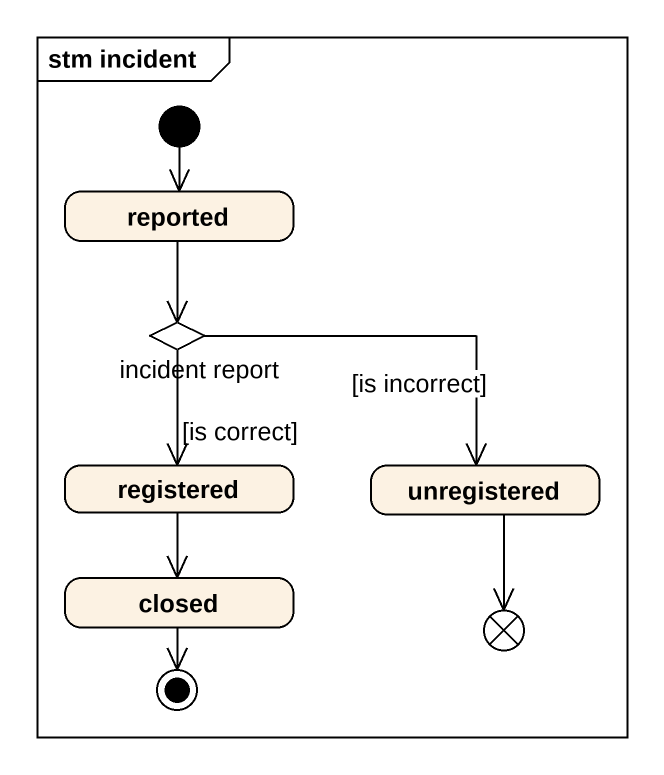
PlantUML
@startuml
mainframe stm incident
hide empty description
state reported
state "incident report" as incident_report <<choice>>
state registered
state unregistered
state closed
state flowfinal1 <<end>>
[*] --> reported
reported --> incident_report
incident_report --> registered : [is correct]
incident_report -right-> unregistered : [is incorrect]
registered --> closed
unregistered --> flowfinal1
closed --> [*]
@enduml
